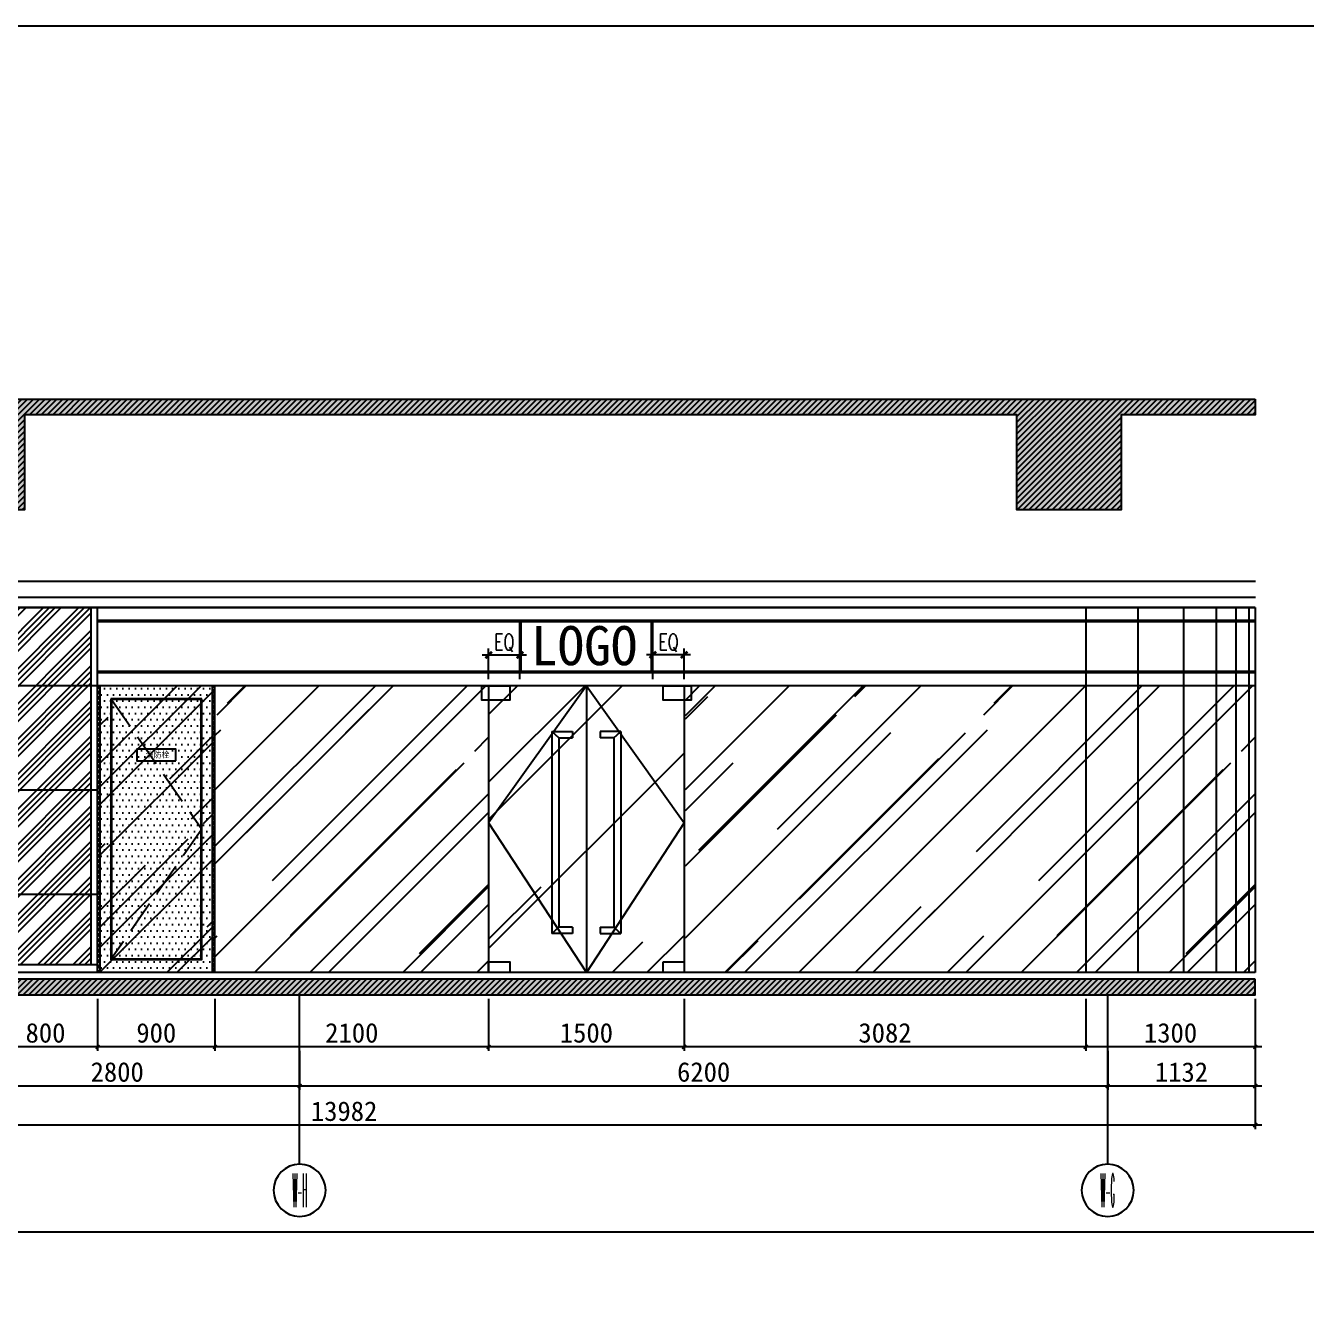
# Model space of a CAD drawing. Header units: millimetres. Extents: x 110215 to 630040, y -488650 to 141897.
# Drawn here: x 363509 to 373335, y 132042 to 141897 of the extents above; entities that cross this region are included whole.
import ezdxf
from ezdxf.enums import TextEntityAlignment as Align

# ---------------------------------------------------------------- set-up
doc = ezdxf.new("R2010")
doc.units = ezdxf.units.MM
doc.header["$LTSCALE"] = 1000
doc.linetypes.add('DASH', pattern=[0.35, 0.25, -0.1])
doc.layers.get('Defpoints').update_dxf_attribs({"color": 2})
for name, color, linetype in [('0-118标注', 2, 'Continuous'), ('0-140a立面通高转折线', 2, 'Continuous'), ('0-140b立面看线', 3, 'Continuous'), ('0-140c立面材料填充', 250, 'Continuous'), ('0-140d立面材料分隔', 146, 'Continuous'), ('0-140立面图剖切线', 4, 'Continuous'), ('1', 4, 'Continuous'), ('7', 7, 'Continuous'), ('D-地面', 8, 'Continuous'), ('E立-ELEV1', 6, 'Continuous')]:
    doc.layers.add(name, color=color, linetype=linetype)
doc.styles.add('_TCH_AXIS', font='COMPLEX', dxfattribs={"bigfont": 'GBCBIG'})
doc.styles.add('COMPLEX', font='COMPLEX')
doc.styles.add('LOGO', font='arial.ttf', dxfattribs={"width": 0.9})
doc.styles.add('TXT', font='txt.shx', dxfattribs={"width": 0.7})
doc.styles.add('繁黑体', font='simhei.ttf')
doc.styles.add('黑体', font='simhei.ttf')
doc.dimstyles.new('50', dxfattribs={"dimscale": 50, "dimtxt": 3, "dimasz": 0.6, "dimexe": 0.6, "dimexo": 0.6, "dimtad": 1, "dimdec": 0, "dimdsep": 46, "dimtxsty": '黑体', "dimblk1": 'ARCHTICK', "dimblk2": 'ARCHTICK', "dimsah": 1, "dimcen": 0, "dimdle": 1, "dimclrd": 251, "dimclre": 251, "dimclrt": 2, "dimadec": 0, "dimazin": 0, "dimtfac": 1, "dimtdec": 0, "dimtix": 1, "dimtmove": 2, "dimatfit": 3, "dimldrblk": 'DOT', "dimfxl": 0, "dimtolj": 1, "dimtzin": 0, "dimarcsym": 0})
doc.dimstyles.new('副本 1-50', dxfattribs={"dimscale": 50, "dimtxt": 2.5, "dimasz": 1, "dimexe": 1, "dimexo": 1, "dimgap": 0.6, "dimtad": 1, "dimdec": 0, "dimrnd": 5, "dimzin": 0, "dimdsep": 46, "dimtxsty": 'TXT', "dimblk": 'ARCHTICK', "dimcen": 4, "dimdle": 1, "dimclrd": 3, "dimclre": 3, "dimclrt": 3, "dimadec": 0, "dimazin": 0, "dimtfac": 1, "dimtdec": 0, "dimtix": 1, "dimtmove": 2, "dimatfit": 3, "dimldrblk": 'ARCHTICK', "dimfxl": 0, "dimtolj": 1, "dimtzin": 0, "dimarcsym": 0})

# ---------------------------------------------------------------- blocks, each defined once
blk = doc.blocks.new('_ArchTick')
at = {"color": 0, "linetype": 'ByBlock', "const_width": 0.4}
blk.add_lwpolyline([(-0.5, -0.5), (0.5, 0.5)], dxfattribs=at)
blk = doc.blocks.new('*D276')
at = {"color": 251, "lineweight": -2, "transparency": 16777216}
for p, q in [((371643, 134432.7), (371643, 134032.7)), ((372943, 134432.7), (372943, 134032.7)), ((372993, 134062.7), (371593, 134062.7))]:
    blk.add_line(p, q, dxfattribs=at)
at = {"layer": 'Defpoints', "color": 0, "transparency": 16777216}
for p in [(371643, 134462.7), (372943, 134462.7), (371643, 134062.7)]:
    blk.add_point(p, dxfattribs=at)
at = {"color": 251, "lineweight": -2, "transparency": 16777216, "xscale": 30, "yscale": 30, "zscale": 30, "rotation": 180}
blk.add_blockref('_ArchTick', (371643, 134062.7), dxfattribs=at)
at = {"color": 251, "lineweight": -2, "transparency": 16777216, "xscale": 30, "yscale": 30, "zscale": 30}
blk.add_blockref('_ArchTick', (372943, 134062.7), dxfattribs=at)
at = {"color": 2, "transparency": 16777216, "insert": (372293, 134169.8), "char_height": 150, "attachment_point": 5, "style": '黑体'}
blk.add_mtext('\\A1;1300', dxfattribs=at)
blk = doc.blocks.new('_DOT')
at = {"color": 0, "linetype": 'ByBlock'}
blk.add_line((-0.5, 0), (-1, 0), dxfattribs=at)
at = {"color": 0, "linetype": 'ByBlock', "const_width": 0.5}
blk.add_lwpolyline([(-0.25, 0, 1), (0.25, 0, 1)], format="xyb", close=True, dxfattribs=at)
blk = doc.blocks.new('*D277')
at = {"color": 251, "lineweight": -2, "transparency": 16777216}
for p, q in [((368561, 134432.7), (368561, 134032.7)), ((371643, 134432.7), (371643, 134032.7)), ((371693, 134062.7), (368511, 134062.7))]:
    blk.add_line(p, q, dxfattribs=at)
at = {"layer": 'Defpoints', "color": 0, "transparency": 16777216}
for p in [(368561, 134462.7), (371643, 134462.7), (368561, 134062.7)]:
    blk.add_point(p, dxfattribs=at)
at = {"color": 251, "lineweight": -2, "transparency": 16777216, "xscale": 30, "yscale": 30, "zscale": 30, "rotation": 180}
blk.add_blockref('_ArchTick', (368561, 134062.7), dxfattribs=at)
at = {"color": 251, "lineweight": -2, "transparency": 16777216, "xscale": 30, "yscale": 30, "zscale": 30}
blk.add_blockref('_ArchTick', (371643, 134062.7), dxfattribs=at)
at = {"color": 2, "transparency": 16777216, "insert": (370102, 134169.8), "char_height": 150, "attachment_point": 5, "style": '黑体'}
blk.add_mtext('\\A1;3082', dxfattribs=at)
blk = doc.blocks.new('*D278')
at = {"color": 251, "lineweight": -2, "transparency": 16777216}
for p, q in [((367061, 134432.7), (367061, 134032.7)), ((368561, 134432.7), (368561, 134032.7)), ((368611, 134062.7), (367011, 134062.7))]:
    blk.add_line(p, q, dxfattribs=at)
at = {"layer": 'Defpoints', "color": 0, "transparency": 16777216}
for p in [(367061, 134462.7), (368561, 134462.7), (367061, 134062.7)]:
    blk.add_point(p, dxfattribs=at)
at = {"color": 251, "lineweight": -2, "transparency": 16777216, "xscale": 30, "yscale": 30, "zscale": 30, "rotation": 180}
blk.add_blockref('_ArchTick', (367061, 134062.7), dxfattribs=at)
at = {"color": 251, "lineweight": -2, "transparency": 16777216, "xscale": 30, "yscale": 30, "zscale": 30}
blk.add_blockref('_ArchTick', (368561, 134062.7), dxfattribs=at)
at = {"color": 2, "transparency": 16777216, "insert": (367811, 134169.8), "char_height": 150, "attachment_point": 5, "style": '黑体'}
blk.add_mtext('\\A1;1500', dxfattribs=at)
blk = doc.blocks.new('*D279')
at = {"color": 251, "lineweight": -2, "transparency": 16777216}
for p, q in [((364961, 134432.7), (364961, 134032.7)), ((367061, 134432.7), (367061, 134032.7)), ((367111, 134062.7), (364911, 134062.7))]:
    blk.add_line(p, q, dxfattribs=at)
at = {"layer": 'Defpoints', "color": 0, "transparency": 16777216}
for p in [(364961, 134462.7), (367061, 134462.7), (364961, 134062.7)]:
    blk.add_point(p, dxfattribs=at)
at = {"color": 251, "lineweight": -2, "transparency": 16777216, "xscale": 30, "yscale": 30, "zscale": 30, "rotation": 180}
blk.add_blockref('_ArchTick', (364961, 134062.7), dxfattribs=at)
at = {"color": 251, "lineweight": -2, "transparency": 16777216, "xscale": 30, "yscale": 30, "zscale": 30}
blk.add_blockref('_ArchTick', (367061, 134062.7), dxfattribs=at)
at = {"color": 2, "transparency": 16777216, "insert": (366011, 134169.8), "char_height": 150, "attachment_point": 5, "style": '黑体'}
blk.add_mtext('\\A1;2100', dxfattribs=at)
blk = doc.blocks.new('*D290')
at = {"color": 251, "lineweight": -2, "transparency": 16777216}
for p, q in [((363260.8, 134432.7), (363260.8, 134032.7)), ((364060.8, 134432.7), (364060.8, 134032.7)), ((364110.8, 134062.7), (363210.8, 134062.7))]:
    blk.add_line(p, q, dxfattribs=at)
at = {"layer": 'Defpoints', "color": 0, "transparency": 16777216}
for p in [(363260.8, 134462.7), (364060.8, 134462.7), (363260.8, 134062.7)]:
    blk.add_point(p, dxfattribs=at)
at = {"color": 251, "lineweight": -2, "transparency": 16777216, "xscale": 30, "yscale": 30, "zscale": 30, "rotation": 180}
blk.add_blockref('_ArchTick', (363260.8, 134062.7), dxfattribs=at)
at = {"color": 251, "lineweight": -2, "transparency": 16777216, "xscale": 30, "yscale": 30, "zscale": 30}
blk.add_blockref('_ArchTick', (364060.8, 134062.7), dxfattribs=at)
at = {"color": 2, "transparency": 16777216, "insert": (363660.8, 134169.8), "char_height": 150, "attachment_point": 5, "style": '黑体'}
blk.add_mtext('\\A1;800', dxfattribs=at)
blk = doc.blocks.new('*D296')
at = {"color": 251, "lineweight": -2, "transparency": 16777216}
for p, q in [((371810.8, 134032.7), (371810.8, 133732.7)), ((372943, 134032.7), (372943, 133732.7)), ((372993, 133762.7), (371760.8, 133762.7))]:
    blk.add_line(p, q, dxfattribs=at)
at = {"layer": 'Defpoints', "color": 0, "transparency": 16777216}
for p in [(371810.8, 134062.7), (372943, 134062.7), (371810.8, 133762.7)]:
    blk.add_point(p, dxfattribs=at)
at = {"color": 251, "lineweight": -2, "transparency": 16777216, "xscale": 30, "yscale": 30, "zscale": 30, "rotation": 180}
blk.add_blockref('_ArchTick', (371810.8, 133762.7), dxfattribs=at)
at = {"color": 251, "lineweight": -2, "transparency": 16777216, "xscale": 30, "yscale": 30, "zscale": 30}
blk.add_blockref('_ArchTick', (372943, 133762.7), dxfattribs=at)
at = {"color": 2, "transparency": 16777216, "insert": (372376.9, 133868.9), "char_height": 150, "attachment_point": 5, "style": '黑体'}
blk.add_mtext('\\A1;1132', dxfattribs=at)
blk = doc.blocks.new('*D297')
at = {"color": 251, "lineweight": -2, "transparency": 16777216}
for p, q in [((365610.8, 134032.7), (365610.8, 133732.7)), ((371810.8, 134032.7), (371810.8, 133732.7)), ((371860.8, 133762.7), (365560.8, 133762.7))]:
    blk.add_line(p, q, dxfattribs=at)
at = {"layer": 'Defpoints', "color": 0, "transparency": 16777216}
for p in [(365610.8, 134062.7), (371810.8, 134062.7), (365610.8, 133762.7)]:
    blk.add_point(p, dxfattribs=at)
at = {"color": 251, "lineweight": -2, "transparency": 16777216, "xscale": 30, "yscale": 30, "zscale": 30, "rotation": 180}
blk.add_blockref('_ArchTick', (365610.8, 133762.7), dxfattribs=at)
at = {"color": 251, "lineweight": -2, "transparency": 16777216, "xscale": 30, "yscale": 30, "zscale": 30}
blk.add_blockref('_ArchTick', (371810.8, 133762.7), dxfattribs=at)
at = {"color": 2, "transparency": 16777216, "insert": (368710.8, 133869.8), "char_height": 150, "attachment_point": 5, "style": '黑体'}
blk.add_mtext('\\A1;6200', dxfattribs=at)
blk = doc.blocks.new('*D280')
at = {"color": 251, "lineweight": -2, "transparency": 16777216}
for p, q in [((362810.8, 134032.7), (362810.8, 133732.7)), ((365610.8, 134032.7), (365610.8, 133732.7)), ((365660.8, 133762.7), (362760.8, 133762.7))]:
    blk.add_line(p, q, dxfattribs=at)
at = {"layer": 'Defpoints', "color": 0, "transparency": 16777216}
for p in [(362810.8, 134062.7), (365610.8, 134062.7), (362810.8, 133762.7)]:
    blk.add_point(p, dxfattribs=at)
at = {"color": 251, "lineweight": -2, "transparency": 16777216, "xscale": 30, "yscale": 30, "zscale": 30, "rotation": 180}
blk.add_blockref('_ArchTick', (362810.8, 133762.7), dxfattribs=at)
at = {"color": 251, "lineweight": -2, "transparency": 16777216, "xscale": 30, "yscale": 30, "zscale": 30}
blk.add_blockref('_ArchTick', (365610.8, 133762.7), dxfattribs=at)
at = {"color": 2, "transparency": 16777216, "insert": (364210.8, 133869.8), "char_height": 150, "attachment_point": 5, "style": '黑体'}
blk.add_mtext('\\A1;2800', dxfattribs=at)
blk = doc.blocks.new('*D286')
at = {"color": 251, "lineweight": -2, "transparency": 16777216}
for p, q in [((358960.9, 133732.7), (358960.9, 133432.7)), ((372943, 133732.7), (372943, 133432.7)), ((372993, 133462.7), (358910.9, 133462.7))]:
    blk.add_line(p, q, dxfattribs=at)
at = {"layer": 'Defpoints', "color": 0, "transparency": 16777216}
for p in [(358960.9, 133762.7), (372943, 133762.7), (358960.9, 133462.7)]:
    blk.add_point(p, dxfattribs=at)
at = {"color": 251, "lineweight": -2, "transparency": 16777216, "xscale": 30, "yscale": 30, "zscale": 30, "rotation": 180}
blk.add_blockref('_ArchTick', (358960.9, 133462.7), dxfattribs=at)
at = {"color": 251, "lineweight": -2, "transparency": 16777216, "xscale": 30, "yscale": 30, "zscale": 30}
blk.add_blockref('_ArchTick', (372943, 133462.7), dxfattribs=at)
at = {"color": 2, "transparency": 16777216, "insert": (365951.9, 133568.9), "char_height": 150, "attachment_point": 5, "style": '黑体'}
blk.add_mtext('\\A1;13982', dxfattribs=at)
blk = doc.blocks.new('_AXISO')
blk.add_circle((0, 0), 0.5)
at = {"style": 'COMPLEX', "width": 1.041667}
blk.add_attdef('A', text='', height=0.56, dxfattribs=at).set_placement((-0.25, -0.28), (0.25, -0.28), align=Align.FIT)
blk = doc.blocks.new('*D130')
at = {"color": 3, "lineweight": -2, "transparency": 16777216}
for p, q in [((2433331.1, 314144.9), (2433331.1, 314382.1)), ((2433571.1, 314144.9), (2433571.1, 314382.1)), ((2433621.1, 314332.1), (2433281.1, 314332.1))]:
    blk.add_line(p, q, dxfattribs=at)
at = {"layer": 'Defpoints', "color": 0, "transparency": 16777216}
for p in [(2433331.1, 314332.1), (2433331.1, 314094.9), (2433571.1, 314094.9)]:
    blk.add_point(p, dxfattribs=at)
at = {"color": 3, "lineweight": -2, "transparency": 16777216, "xscale": 50, "yscale": 50, "zscale": 50, "rotation": 180}
blk.add_blockref('_ArchTick', (2433331.1, 314332.1), dxfattribs=at)
at = {"color": 3, "lineweight": -2, "transparency": 16777216, "xscale": 50, "yscale": 50, "zscale": 50}
blk.add_blockref('_ArchTick', (2433571.1, 314332.1), dxfattribs=at)
at = {"color": 3, "transparency": 16777216, "insert": (2433451.1, 314424.6), "char_height": 125, "attachment_point": 5, "style": 'TXT'}
blk.add_mtext('\\A1;EQ', dxfattribs=at)
blk = doc.blocks.new('*D131')
at = {"color": 3, "lineweight": -2, "transparency": 16777216}
for p, q in [((2432071.1, 314144.9), (2432071.1, 314382.1)), ((2432311.1, 314144.9), (2432311.1, 314382.1)), ((2432021.1, 314332.1), (2432361.1, 314332.1))]:
    blk.add_line(p, q, dxfattribs=at)
at = {"layer": 'Defpoints', "color": 0, "transparency": 16777216}
for p in [(2432311.1, 314332.1), (2432071.1, 314094.9), (2432311.1, 314094.9)]:
    blk.add_point(p, dxfattribs=at)
at = {"color": 3, "lineweight": -2, "transparency": 16777216, "xscale": 50, "yscale": 50, "zscale": 50, "rotation": 180}
blk.add_blockref('_ArchTick', (2432071.1, 314332.1), dxfattribs=at)
at = {"color": 3, "lineweight": -2, "transparency": 16777216, "xscale": 50, "yscale": 50, "zscale": 50}
blk.add_blockref('_ArchTick', (2432311.1, 314332.1), dxfattribs=at)
at = {"color": 3, "transparency": 16777216, "insert": (2432191.1, 314424.6), "char_height": 125, "attachment_point": 5, "style": 'TXT'}
blk.add_mtext('\\A1;EQ', dxfattribs=at)
blk = doc.blocks.new('DXFSDFS')
h = blk.add_hatch()
h.set_pattern_fill('玻璃', color=8, scale=500, angle=45)
h.set_pattern_definition([(45, (518540.1, 116047.24), (424.264, 1131.37), [7500, -1000, 2500, -500]), (45, (518833.56, 116694.24), (-823.78, 116.673), [1500, -165, 3000, -375]), (45, (518416.36, 116524.53), (1601.597, 2075.358), [4000, -700, 2000, -500])])
h.paths.add_polyline_path([(527860.1, 119621.5), (527860.1, 121821.5), (527000.1, 121821.5), (527000.1, 119621.5)])
at = {"layer": 'D-地面'}
h = blk.add_hatch(dxfattribs=at)
h.set_pattern_fill('DOTS', color=8, scale=30, style=0)
h.set_pattern_definition([(0, (518560.107, 116047.237), (23.8125, 47.625), [0, -47.625])])
h.paths.add_polyline_path([(527860.1, 119621.5), (527860.1, 121821.5), (527000.1, 121821.5), (527000.1, 119621.5)])
at = {"layer": 'E立-ELEV1'}
h = blk.add_hatch(dxfattribs=at)
h.set_pattern_fill('ANSI32', color=8, scale=3, style=0)
h.set_pattern_definition([(45, (530403.182, 118644.463), (-20.20558, 20.20558), []), (45, (530416.653, 118644.463), (-20.20558, 20.20558), [])])
h.paths.add_polyline_path([(527000.1, 119621.5), (526980.1, 119621.5), (526980.1, 121821.5), (527000.1, 121821.5)])
h = blk.add_hatch(dxfattribs=at)
h.set_pattern_fill('ANSI32', color=8, scale=3, style=0)
h.set_pattern_definition([(45, (529413.182, 118644.463), (-20.20558, 20.20558), []), (45, (529426.653, 118644.463), (-20.20558, 20.20558), [])])
h.paths.add_polyline_path([(527880.1, 119621.5), (527860.1, 119621.5), (527860.1, 121821.5), (527880.1, 121821.5)])
at = {"color": 1}
for p, q in [((526980.1, 119621.5), (526980.1, 121821.5)), ((527880.1, 121821.5), (526980.1, 121821.5)), ((527000.1, 119621.5), (527000.1, 121821.5)), ((527860.1, 119621.5), (527860.1, 121821.5)), ((527880.1, 119621.5), (527880.1, 121821.5)), ((527880.1, 119621.5), (527880.1, 121821.5)), ((527880.1, 119621.5), (526980.1, 119621.5))]:
    blk.add_line(p, q, dxfattribs=at)
at = {"color": 8, "linetype": 'DASH'}
blk.add_lwpolyline([(527085.1, 121716.5), (527780.1, 120721.5), (527080.1, 119721.5)], dxfattribs=at)
at = {"layer": '7', "color": 3}
blk.add_lwpolyline([(527579.2, 121246.5), (527579.2, 121336.4), (527281.1, 121336.4), (527281.1, 121246.5)], close=True, dxfattribs=at)
at = {"layer": 'E立-ELEV1', "color": 8}
blk.add_line((527780.1, 121721.5), (527080.1, 121721.5), dxfattribs=at)
at = {"layer": 'E立-ELEV1', "color": 4}
blk.add_lwpolyline([(527080.1, 121721.5), (527080.1, 119721.5), (527780.1, 119721.5), (527780.1, 121721.5)], dxfattribs=at)
at = {"layer": 'E立-ELEV1', "color": 3}
blk.add_lwpolyline([(527085.1, 121716.5), (527085.1, 119726.5), (527775.1, 119726.5), (527775.1, 121716.5), (527085.1, 121716.5)], close=True, dxfattribs=at)
at = {"layer": '1', "color": 3, "style": 'LOGO', "width": 0.9}
blk.add_text('消防栓', height=48, dxfattribs=at).set_placement((527530.5, 121269.6, 274.3), align=Align.RIGHT)
blk = doc.blocks.new('*D299')
at = {"color": 251, "lineweight": -2, "transparency": 16777216}
for p, q in [((364060.8, 134432.7), (364060.8, 134032.7)), ((364961, 134432.7), (364961, 134032.7)), ((365011, 134062.7), (364010.8, 134062.7))]:
    blk.add_line(p, q, dxfattribs=at)
at = {"layer": 'Defpoints', "color": 0, "transparency": 16777216}
for p in [(364060.8, 134462.7), (364961, 134462.7), (364060.8, 134062.7)]:
    blk.add_point(p, dxfattribs=at)
at = {"color": 251, "lineweight": -2, "transparency": 16777216, "xscale": 30, "yscale": 30, "zscale": 30, "rotation": 180}
blk.add_blockref('_ArchTick', (364060.8, 134062.7), dxfattribs=at)
at = {"color": 251, "lineweight": -2, "transparency": 16777216, "xscale": 30, "yscale": 30, "zscale": 30}
blk.add_blockref('_ArchTick', (364961, 134062.7), dxfattribs=at)
at = {"color": 2, "transparency": 16777216, "insert": (364510.9, 134169.8), "char_height": 150, "attachment_point": 5, "style": '黑体'}
blk.add_mtext('\\A1;900', dxfattribs=at)
blk = doc.blocks.new('kjlkj')
at = {"layer": '0-140c立面材料填充'}
h = blk.add_hatch(dxfattribs=at)
h.set_pattern_fill('AR-RROOF', color=256, scale=50, angle=45, style=0)
h.set_pattern_definition([(45, (2419215.6, 311894.9), (1077.63, 2873.68), [19050, -2540, 6350, -1270]), (45, (2419961, 313538.3), (-2092.4, 296.35), [3810, -419.1, 7620, -952.5]), (45, (2418901.25, 313107.2), (4068.056, 5271.41), [10160, -1778, 5080, -1270])])
h.paths.add_polyline_path([(2433571.1, 314094.9), (2432071.1, 314094.9), (2432071.1, 311894.9), (2433571.1, 311894.9)])
at = {"color": 8}
for p, q in [((2432311.1, 314194.9), (2432311.1, 314594.9)), ((2432321.1, 314194.9), (2432321.1, 314594.9)), ((2433321.1, 314194.9), (2433321.1, 314594.9)), ((2433331.1, 314194.9), (2433331.1, 314594.9))]:
    blk.add_line(p, q, dxfattribs=at)
for points in [[(2432821.1, 314094.9), (2432071.1, 313044.9), (2432821.1, 311894.9)], [(2432821.1, 314094.9), (2433571.1, 313044.9), (2432821.1, 311894.9)]]:
    blk.add_lwpolyline(points, dxfattribs=at)
at = {"layer": '0-140d立面材料分隔'}
for p, q in [((2432071.1, 314094.9), (2432071.1, 311894.9)), ((2432821.1, 314094.9), (2432821.1, 311894.9)), ((2433571.1, 314094.9), (2433571.1, 311894.9))]:
    blk.add_line(p, q, dxfattribs=at)
at = {"layer": '0-140d立面材料分隔', "color": 1}
for p, q in [((2432609.7, 313694.9, -219.5), (2432556.9, 313744.9, -219.5)), ((2432556.9, 313744.9, -219.5), (2432556.9, 312194.9)), ((2432556.9, 313744.9, -219.5), (2432715.4, 313744.9, -219.5)), ((2432609.7, 313694.9, -219.5), (2432609.7, 312244.9)), ((2432609.7, 313694.9, -219.5), (2432715.4, 313694.9, -219.5)), ((2432715.4, 313744.9, -219.5), (2432715.4, 313694.9, -219.5)), ((2432926.8, 313744.9, -219.5), (2432926.8, 313694.9, -219.5)), ((2433085.4, 313744.9, -219.5), (2432926.8, 313744.9, -219.5)), ((2433032.5, 313694.9, -219.5), (2432926.8, 313694.9, -219.5)), ((2433032.5, 313694.9, -219.5), (2433085.4, 313744.9, -219.5)), ((2433032.5, 313694.9, -219.5), (2433032.5, 312244.9)), ((2433085.4, 313744.9, -219.5), (2433085.4, 312194.9)), ((2432609.7, 312244.9), (2432556.9, 312194.9)), ((2432715.4, 312194.9), (2432556.9, 312194.9)), ((2432715.4, 312244.9), (2432609.7, 312244.9)), ((2432715.4, 312244.9), (2432715.4, 312194.9)), ((2432926.8, 312244.9), (2433032.5, 312244.9)), ((2432926.8, 312244.9), (2432926.8, 312194.9)), ((2432926.8, 312194.9), (2433085.4, 312194.9)), ((2433032.5, 312244.9), (2433085.4, 312194.9))]:
    blk.add_line(p, q, dxfattribs=at)
for points in [[(2432018.3, 314094.9), (2432233.1, 314094.9), (2432233.1, 313984.9), (2432018.3, 313984.9)], [(2433409.2, 314094.9), (2433624, 314094.9), (2433624, 313984.9), (2433409.2, 313984.9)], [(2432071.1, 311978.2), (2432233.1, 311978.2), (2432233.1, 311894.9), (2432071.1, 311894.9)], [(2433409.2, 311978.2), (2433571.1, 311978.2), (2433571.1, 311894.9), (2433409.2, 311894.9)]]:
    blk.add_lwpolyline(points, close=True, dxfattribs=at)
at = {"color": 1, "style": '繁黑体'}
blk.add_text('LOGO', height=300, dxfattribs=at).set_placement((2432396, 314253.3, -219.5))
at = {"color": 8}
dim = blk.add_linear_dim(base=(2432311.1, 314332.1), p1=(2432071.1, 314094.9), p2=(2432311.1, 314094.9), text='EQ', dimstyle='副本 1-50', dxfattribs=at)
dim.commit()
dim.dimension.update_dxf_attribs({"geometry": '*D131', "text_midpoint": (2432191.1, 314424.6)})
dim = blk.add_linear_dim(base=(2433331.1, 314332.1), p1=(2433571.1, 314094.9), p2=(2433331.1, 314094.9), angle=180, text='EQ', dimstyle='副本 1-50', dxfattribs=at)
dim.commit()
dim.dimension.update_dxf_attribs({"geometry": '*D130', "text_midpoint": (2433451.1, 314424.6)})

msp = doc.modelspace()

# ---------------------------------------------------------------- hatches: boundary and pattern name
h = msp.add_hatch()
h.set_pattern_fill('ANSI31', color=250, scale=10)
h.set_pattern_definition([(45, (-166071.822, -415.79), (-22.4506403, 22.4506403), [])])
h.paths.add_polyline_path([(372943, 139032.7), (372943, 138912.7), (371913.4, 138912.7), (371913.4, 138182.7), (371113.5, 138182.7), (371113.5, 138912.7), (363498.5, 138912.7), (363498.5, 138182.7), (362884.2, 138182.7), (362884.2, 138912.7), (355060.8, 138912.7), (355060.8, 139032.7)])
h.paths.add_polyline_path([(372943, 134582.7), (355060.8, 134582.7), (355060.8, 134462.7), (372943, 134462.7)])
h = msp.add_hatch()
h.set_pattern_fill('ANSI34', color=250, scale=10)
h.set_pattern_definition([(45, (12388.95, 9514.53), (-134.70384, 134.70384), []), (45, (12433.85, 9514.53), (-134.70384, 134.70384), []), (45, (12478.75, 9514.53), (-134.70384, 134.70384), []), (45, (12523.65, 9514.53), (-134.70384, 134.70384), [])])
h.paths.add_polyline_path([(363310.8, 134692.7), (363310.8, 137432.7), (364010.8, 137432.7), (364010.8, 134692.7)])
at = {"layer": '0-140c立面材料填充'}
h = msp.add_hatch(dxfattribs=at)
h.set_pattern_fill('AR-CONC', color=256)
h.set_pattern_definition([(50, (-166071.82, -415.79), (182.18467, -15.939086), [19.05, -209.55]), (355, (-166071.82, -415.8), (-35.24342, 191.056845), [15.24, -167.640584]), (100.451445, (-166056.64, -417.12), (146.941247, 175.11775), [16.19001, -178.090245]), (46.1842, (-166071.82, -365), (271.07904, -42.04233), [28.575, -314.325]), (96.63556, (-166049.23, -368.5), (237.40413, 247.42612), [24.28502, -267.13561]), (351.18415, (-166071.82, -365), (237.40413, 247.42612), [22.85997, -251.45973]), (21, (-166046.42, -377.69), (151.61439, -102.2652), [19.05, -209.55]), (326, (-166046.42, -377.7), (61.80203, 184.187966), [15.24, -167.64]), (71.451445, (-166033.79, -386.21), (213.41642, 81.92277), [16.19001, -178.08994]), (37.5, (-166071.82, -415.79), (3.088603, 84.555039), [0, -165.608, 0, -170.18, 0, -168.275]), (7.5, (-166071.82, -415.79), (66.819663, 100.180575), [0, -97.028, 0, -161.798, 0, -64.135]), (327.5, (-166128.464, -415.79), (135.590595, -5.728744), [0, -63.5, 0, -198.12, 0, -262.89]), (317.5, (-166153.86, -415.79), (148.129181, 25.42649), [0, -82.55, 0, -131.572, 0, -186.69])])
h.paths.add_polyline_path([(372943, 139032.7), (372943, 138912.7), (371913.4, 138912.7), (371913.4, 138182.7), (371113.5, 138182.7), (371113.5, 138912.7), (363498.5, 138912.7), (363498.5, 138182.7), (362884.2, 138182.7), (362884.2, 138912.7), (355060.8, 138912.7), (355060.8, 139032.7)])
h.paths.add_polyline_path([(372943, 134582.7), (355060.8, 134582.7), (355060.8, 134462.7), (372943, 134462.7)])
h = msp.add_hatch(dxfattribs=at)
h.set_pattern_fill('AR-RROOF', color=256, scale=600, angle=45)
h.set_pattern_definition([(45, (336070.97, 221263.2), (509.117, 1357.645), [9000, -1200, 3000, -600]), (45, (336423.1, 222039.6), (-988.535, 140.007), [1800, -198, 3600, -450]), (45, (335922.47, 221835.94), (1921.9162, 2490.43), [4800, -840, 2400, -600])])
h.paths.add_polyline_path([(364961, 136832.7), (364961, 134632.7), (367061, 134632.7), (367061, 136832.7)])
h = msp.add_hatch(dxfattribs=at)
h.set_pattern_fill('AR-RROOF', color=256, scale=600, angle=45)
h.set_pattern_definition([(45, (341953, 221263.2), (509.117, 1357.645), [9000, -1200, 3000, -600]), (45, (342305.1, 222039.6), (-988.535, 140.007), [1800, -198, 3600, -450]), (45, (341804.5, 221835.93), (1921.9162, 2490.43), [4800, -840, 2400, -600])])
h.paths.add_polyline_path([(372943, 136832.7), (372943, 134632.7), (368570.7, 134632.7), (368570.7, 136832.7)])

# ---------------------------------------------------------------- linework, layer by layer
msp.add_line((376592.6, 132641.2), (350797.2, 132641.2))
for points in [[(350797.2, 141896.8), (376592.6, 141896.8), (376592.6, 121785.6), (350797.2, 121785.6)], [(372943, 134582.7), (355060.8, 134582.7), (355060.8, 134462.7), (372943, 134462.7)]]:
    msp.add_lwpolyline(points, close=True)
msp.add_lwpolyline([(372943, 139032.7), (372943, 138912.7), (371913.4, 138912.7), (371913.4, 138182.7), (371113.5, 138182.7), (371113.5, 138912.7), (363498.5, 138912.7), (363498.5, 138182.7), (362884.2, 138182.7), (362884.2, 138912.7), (355060.8, 138912.7), (355060.8, 139032.7), (372943, 139032.7)])
at = {"layer": '0-118标注'}
for p, q in [((365610.8, 133162.7, 13.8), (365610.8, 134462.7)), ((371810.8, 133162.7, 13.8), (371810.8, 134462.7))]:
    msp.add_line(p, q, dxfattribs=at)
at = {"layer": '0-140a立面通高转折线', "color": 8}
for p, q in [((371643, 137432.7), (371643, 134632.7)), ((372043, 137432.7), (372043, 134632.7)), ((372393, 137432.7), (372393, 134632.7)), ((372643, 137432.7), (372643, 134632.7)), ((372793, 137432.7), (372793, 134632.7)), ((372893, 137432.7), (372893, 134632.7))]:
    msp.add_line(p, q, dxfattribs=at)
at = {"layer": '0-140a立面通高转折线'}
msp.add_line((372943, 137432.7), (372943, 134632.7), dxfattribs=at)
at = {"layer": '0-140b立面看线'}
for p, q in [((356160.8, 137512.7), (372944.7, 137512.7)), ((356160.8, 137432.7), (372943, 137432.7))]:
    msp.add_line(p, q, dxfattribs=at)
at = {"layer": '0-140c立面材料填充', "color": 251}
for p, q in [((364060.8, 136832.7), (363260.8, 136832.7)), ((364060.8, 136032.7), (363260.8, 136032.7)), ((364060.8, 135232.7), (363260.8, 135232.7))]:
    msp.add_line(p, q, dxfattribs=at)
at = {"layer": '0-140d立面材料分隔', "color": 8}
msp.add_line((364010.8, 134692.7), (364010.8, 137432.7), dxfattribs=at)
at = {"layer": '0-140d立面材料分隔'}
for p, q in [((364060.8, 134632.7), (364060.8, 137432.7)), ((372943, 137332.7), (364060.8, 137332.7)), ((372943, 137322.7), (364060.8, 137322.7)), ((372943, 136942.7), (364060.8, 136942.7)), ((372943, 136932.7), (364060.8, 136932.7)), ((372943, 136832.7), (364060.8, 136832.7)), ((364961, 134632.7), (364961, 136832.7)), ((364061, 134692.7), (363260.8, 134692.7))]:
    msp.add_line(p, q, dxfattribs=at)
at = {"layer": '0-140立面图剖切线'}
for p, q in [((372943, 137432.7), (355360.8, 137432.7)), ((372943, 134632.7), (355360.8, 134632.7))]:
    msp.add_line(p, q, dxfattribs=at)
msp.add_lwpolyline([(372944.7, 137632.7), (356160.8, 137632.7), (356060.8, 137632.7), (356060.8, 137462.7), (356120.8, 137462.7), (356120.8, 137512.7), (356160.8, 137512.7), (356160.8, 137432.7), (356040.8, 137432.7), (356040.8, 137442.7), (356030.8, 137442.7), (356030.8, 137432.7), (355360.8, 137432.7)], dxfattribs=at)

# ---------------------------------------------------------------- block references
at = {"color": 8}
msp.add_blockref('kjlkj', (-2065010.1, -177262.2), dxfattribs=at)
msp.add_blockref('DXFSDFS', (-162919.1, 15011.2))
at = {"layer": '0-118标注'}
ref = msp.add_blockref('_AXISO', (365610.8, 132962.7, 13.8), dxfattribs=dict(at, xscale=-400, yscale=400, zscale=400))
ref.add_attrib('A', 'W-H', dxfattribs={"layer": '0', "height": 257.36, "style": '_TCH_AXIS', "width": 0.128571}).set_placement((365555.6, 132834, 13.8), (365665.9, 132834, 13.8), align=Align.FIT)
ref = msp.add_blockref('_AXISO', (371810.8, 132962.7, 13.8), dxfattribs=dict(at, xscale=-400, yscale=400, zscale=400))
ref.add_attrib('A', 'W-G', dxfattribs={"layer": '0', "height": 257.36, "style": '_TCH_AXIS', "width": 0.132353}).set_placement((371755.6, 132834, 13.8), (371865.9, 132834, 13.8), align=Align.FIT)

# ---------------------------------------------------------------- dimensions: what is measured, and where the dimension line sits
for base, p1, p2, picture, middle in [((363260.8, 134062.7), (364060.8, 134462.7), (363260.8, 134462.7), '*D290', (363660.8, 134169.8)), ((364060.8, 134062.7), (364961, 134462.7), (364060.8, 134462.7), '*D299', (364510.9, 134169.8)), ((364961, 134062.7), (367061, 134462.7), (364961, 134462.7), '*D279', (366011, 134169.8)), ((367061, 134062.7), (368561, 134462.7), (367061, 134462.7), '*D278', (367811, 134169.8)), ((368561, 134062.7), (371643, 134462.7), (368561, 134462.7), '*D277', (370102, 134169.8)), ((371643, 134062.7), (372943, 134462.7), (371643, 134462.7), '*D276', (372293, 134169.8)), ((362810.8, 133762.7), (365610.8, 134062.7), (362810.8, 134062.7), '*D280', (364210.8, 133869.8)), ((365610.8, 133762.7), (371810.8, 134062.7), (365610.8, 134062.7), '*D297', (368710.8, 133869.8)), ((371810.8, 133762.7), (372943, 134062.7), (371810.8, 134062.7), '*D296', (372376.9, 133868.9)), ((358960.9, 133462.7), (372943, 133762.7), (358960.9, 133762.7), '*D286', (365951.9, 133568.9))]:
    dim = msp.add_linear_dim(base=base, p1=p1, p2=p2, angle=180, dimstyle='50', override={"dimfxl": 10, "dimarcsym": 1})
    dim.commit()
    dim.dimension.update_dxf_attribs({"geometry": picture, "text_midpoint": middle})

doc.saveas('drawing.dxf')
